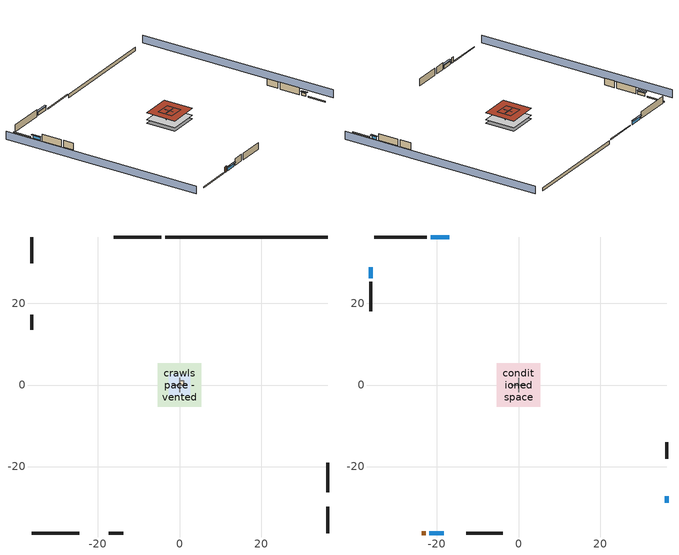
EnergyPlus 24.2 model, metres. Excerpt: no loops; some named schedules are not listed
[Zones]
central ac and furnace airloop ret air zone
 floor adiabatic (AdiabaticConst): 0,0 0,1 1,1 1,0 z0
 wall adiabatic (AdiabaticConst): 0,1 0,0 1,0 1,1 0,1 z0:1
 ceiling adiabatic (AdiabaticConst): 1,0 1,1 0,1 0,0 z1
crawlspace - vented
 floor foundation (Slab2 construction): -5.34,-5.34 -5.34,5.34 5.34,5.34 5.34,-5.34 z-0.91
 wall outside (RimJoist1 construction): -4.43,36.31 -16.1,36.31 z0.3:0.61
 wall outside (RimJoist2 construction): 36.31,-36.31 36.31,-29.82 z0.3:0.61
 wall outside (RimJoist3 construction): -36.31,-36.31 -24.63,-36.31 z0.3:0.61
 wall outside (RimJoist4 construction): -36.31,36.31 -36.31,29.82 z0.3:0.61
 wall foundation (FoundationWall1 construction): 36.31,36.31 -3.5,36.31 z-0.91:0.3
garage
 floor foundation (Slab1 construction): -2.59,-2.59 -2.59,2.59 2.59,2.59 2.59,-2.59 z0
 wall outside (Wall1 construction): 36.31,-26.33 36.31,-19.01 z0.3:2.74
 wall outside (Wall2 construction): -17.4,-36.31 -13.74,-36.31 z0.3:2.74
 wall outside (Wall9 construction): -36.31,17.22 -36.31,13.56 z0.3:2.74
 wall to conditioned space (Wall5 construction Reversed): 1.83,0 -1.83,0 z0.3:2.74
 wall to conditioned space (Wall6 construction Reversed): 0,1.83 0,-1.83 z0.3:2.74
 roof outside (Roof1 construction): -2.59,2.59 -2.59,-2.59 2.59,-2.59 2.59,2.59 z2.74
conditioned space
 floor to crawlspace - vented (Floor1 construction): -5.34,-5.34 -5.34,5.34 5.34,5.34 5.34,-5.34 z0.3
 wall outside (AdiabaticWallConstruction 1): -23.71,-36.31 -22.79,-36.31 z0.3:2.34
 wall outside (AdiabaticWallConstruction): -17.03,36.31 -21.57,36.31 z0.3:1.52; 36.31,-28.89 36.31,-27.26 z0.3:1.37; -21.86,-36.31 -18.33,-36.31 z0.3:1.49; -36.31,28.89 -36.31,26.23 z0.3:1.46
 wall outside (Wall3 construction): -22.5,36.31 -35.38,36.31 z0.3:2.74
 wall outside (Wall4 construction): 36.31,-18.09 36.31,-14.04 z0.3:2.74
 wall outside (Wall7 construction): -12.81,-36.31 -3.81,-36.31 z0.3:2.74
 wall outside (Wall8 construction): -36.31,25.3 -36.31,18.15 z0.3:2.74
 window (WindowConstruction): -17.03,36.31 -21.57,36.31 z0.3:1.52
 window (WindowConstruction 1): 36.31,-28.89 36.31,-27.26 z0.3:1.37
 window (WindowConstruction 2): -21.86,-36.31 -18.33,-36.31 z0.3:1.49
 window (WindowConstruction 3): -36.31,28.89 -36.31,26.23 z0.3:1.46
 door (Door): -23.71,-36.31 -22.79,-36.31 z0.3:2.34
 roof outside (Roof2 construction): -5.34,5.34 -5.34,-5.34 5.34,-5.34 5.34,5.34 z2.74
shading: -40.88,36.31 -40.88,-36.31 / 40.88,-36.31 40.88,36.31 z0:2.74; -21.88,36.31 -16.73,36.31 -16.73,36.92 -21.88,36.92 z1.83; 36.31,-26.95 36.31,-29.19 36.92,-29.19 36.92,-26.95 z1.68; -18.02,-36.31 -22.17,-36.31 -22.17,-36.92 -18.02,-36.92 z1.8; -36.31,25.93 -36.31,29.19 -36.92,29.19 -36.92,25.93 z1.77
[Building]
Building 1: Terrain=Suburbs
[Site:Location]
Portland Intl Arpt_OR: Latitude {deg}=45.59; Longitude {deg}=-122.6; Time Zone {hr}=-8; Elevation {m}=33; Keep Site Location Information=Yes
[Site:GroundTemperature:Shallow]
10.2558, 8.96328, 8.85977, 9.47314, 11.9355, 14.3863, 16.5111, 17.8571, 17.9714, 16.8767, 14.8061, 12.4304
[Site:WaterMainsTemperature]
Calculation Method=Schedule; Temperature Schedule=mains temperature schedule
[Material] Roughness=Rough; Thermal Absorptance=0.9
Name | Thickness {m} | Conductivity {W/m-K} | Density {kg/m3} | Specific Heat {J/kg-K} | Solar Absorptance | Visible Absorptance
brick veneer | 0.1016 | 0.793375 | 1762.2 | 795.53 | 0.5 | 0.5
concrete 4.0 in. | 0.1016 | 1.803125 | 2242.8 | 837.4 | 0.7 | 0.7
concrete 8.0 in. | 0.2032 | 1.803125 | 2242.8 | 837.4 | 0.7 | 0.7
door material | 0.04445 | 0.0612267 | 512.64 | 1214.23 | 0.7 | 0.7
floor covering | 0.0127 | 0.0433444 | 54.468 | 1339.84 | 0.6 | 0.6
floor stud and cavity | 0.1397 | 0.923637 | 92.3553 | 1139.71 | 0.7 | 0.7
furniture material conditioned space 1; furniture material garage 1 | 0.1524 | 0.115458 | 640.8 | 1214.23 | 0.6 | 0.6
gypsum board | 0.0127 | 0.160291 | 801 | 837.4 | 0.6 | 0.6
metal surfacing | 0.000508 | 50.0403 | 7801.74 | 460.57 | 0.9 | 0.9
osb sheathing 0.5 in. | 0.0127 | 0.115458 | 512.64 | 1214.23 | 0.6 | 0.6
osb sheathing 0.5 in. 1; osb sheathing 0.5 in. 2; osb sheathing 0.5 in. 3 | 0.0127 | 0.115458 | 512.64 | 1214.23 | 0.7 | 0.7
osb sheathing 0.75 in. | 0.01905 | 0.115458 | 512.64 | 1214.23 | 0.7 | 0.7
rim joist stud and cavity | 0.0508 | 0.180795 | 50.32683 | 1063.81 | 0.6 | 0.6
roof rigid ins | 0.0036958 | 0.029427 | 32.04 | 1214.23 | 0.7 | 0.7
roof rigid ins 1 | 0.103632 | 0.029427 | 32.04 | 1214.23 | 0.7 | 0.7
roof stud and cavity | 0.2032 | 0.156987 | 78.34581 | 1123.46 | 0.7 | 0.7
soil 0.5 in. | 0.0127 | 1.3848 | 1842.3 | 418.7 | 0.7 | 0.7
wall rigid ins | 0.512978 | 0.029427 | 32.04 | 1214.23 | 0.7 | 0.7
wall stud and cavity | 0.1397 | 0.447971 | 139.0536 | 1170.24 | 0.6 | 0.6
wall stud and cavity 1 | 0.1397 | 0.558292 | 139.0536 | 1170.24 | 0.7 | 0.7
wall stud and cavity 2 | 0.1397 | 0.476402 | 139.0536 | 1170.24 | 0.7 | 0.7
wall stud and cavity 3 | 0.0889 | 0.380278 | 52.3479 | 1209.89 | 0.7 | 0.7
wall stud and cavity 4 | 0.0889 | 0.391764 | 83.0341 | 1211.67 | 0.7 | 0.7
wood siding; wood siding 1 | 0.0254 | 0.102417 | 544.68 | 1172.36 | 0.7 | 0.7
[Material:NoMass]
Adiabatic: Roughness=Rough; Thermal Resistance {m2-K/W}=176.1; Thermal Absorptance=0.9; Solar Absorptance=0.7; Visible Absorptance=0.7
[WindowMaterial:SimpleGlazingSystem]
WindowMaterial: U-Factor {W/m2-K}=4.76952; Solar Heat Gain Coefficient=0.63
[Construction]
AdiabaticConst: Adiabatic
AdiabaticWallConstruction: wood siding, wall rigid ins, wall stud and cavity 3, gypsum board
AdiabaticWallConstruction 1: wood siding 1, wall rigid ins, wall stud and cavity 3, gypsum board
Door: door material
Floor1 construction: floor stud and cavity, osb sheathing 0.75 in., floor covering
FoundationWall1 construction: concrete 8.0 in.
furniture construction conditioned space 1: furniture material conditioned space 1
furniture construction garage 1: furniture material garage 1
PartitionWallConstruction: gypsum board, wall stud and cavity 4, gypsum board
RimJoist1 construction; RimJoist2 construction; RimJoist3 construction; RimJoist4 construction: brick veneer, rim joist stud and cavity
Roof1 construction: metal surfacing, roof rigid ins, osb sheathing 0.5 in.
Roof2 construction: metal surfacing, roof rigid ins 1, osb sheathing 0.75 in., roof stud and cavity, gypsum board
Slab1 construction: concrete 4.0 in.
Slab2 construction: soil 0.5 in.
Wall1 construction; Wall2 construction: brick veneer, osb sheathing 0.5 in. 1, wall stud and cavity
Wall3 construction; Wall4 construction: brick veneer, osb sheathing 0.5 in. 1, wall stud and cavity 1, gypsum board
Wall5 construction Reversed: gypsum board, wall stud and cavity 2, osb sheathing 0.5 in. 2
Wall6 construction Reversed: gypsum board, wall stud and cavity 2, osb sheathing 0.5 in. 3
Wall7 construction; Wall8 construction: brick veneer, osb sheathing 0.5 in. 3, wall stud and cavity 1, gypsum board
Wall9 construction: brick veneer, osb sheathing 0.5 in. 3, wall stud and cavity
WindowConstruction; WindowConstruction 1; WindowConstruction 2; WindowConstruction 3: WindowMaterial
[Zone] Multiplier=1
Name | Volume {m3} | Part of Total Floor Area
central ac and furnace airloop ret air zone | 1 | No
conditioned space | 278.185 | Yes
crawlspace - vented | 139.092 | Yes
garage | 65.242 | Yes
[Space]
Name | Zone | Space Type | Volume {m3}
central ac and furnace airloop ret air space | central ac and furnace airloop ret air zone | Plenum Space Type
conditioned space 1 | conditioned space |  | 278.185
crawlspace - vented 1 | crawlspace - vented |  | 139.092
garage 1 | garage |  | 65.242
[SpaceList]
Plenum Space Type: central ac and furnace airloop ret air space
[OtherEquipment] Design Level Calculation Method=EquipmentLevel
Name | Fuel Type | Zone or ZoneList or Space or SpaceList | Schedule | Design Level {W} | Fraction Latent | Fraction Radiant | Fraction Lost
central ac and furnace airloop_0 RetCondToRP; central ac and furnace airloop_0 RetSensLkToRP | None | central ac and furnace airloop ret air space | Always On Discrete | 0 | 0 | 0 | 0
central ac and furnace airloop_0 RetLatLkToRP | None | central ac and furnace airloop ret air space | Always On Discrete | 0 | 1 | 0 | 0
central ac and furnace airloop_0 SupCondToLv; central ac and furnace airloop_0 SupSensLkToCond; mech vent house fan sensible load; water heater sens | None | conditioned space 1 | Always On Discrete | 0 | 0 | 0 | 0
central ac and furnace airloop_0 SupLatLkToCond; mech vent house fan latent load; water heater lat | None | conditioned space 1 | Always On Discrete | 0 | 1 | 0 | 0
clothes dryer 1 | Electricity | conditioned space 1 | clothes_dryer | 0 | 0.015 | 0.081 | 0.85
cooking range 1 | Electricity | conditioned space 1 | cooking_range | 0 | 0.08 | 0.432 | 0.2
general water use latent | None | conditioned space 1 | general water use schedule | 99.529 | 1 | 0 | 0
general water use sensible | None | conditioned space 1 | general water use schedule | -98.09 | 0 | 0.6 | 0
water heater energy adjustment1 | Electricity | conditioned space 1 | Always On Discrete | 0.01 | 0 | 0 | 1
central ac and furnace airloop_0 RetCondToDZ; central ac and furnace airloop_0 SupCondToDZ; central ac and furnace airloop_0 SupSensLkToDZ | None | crawlspace - vented 1 | Always On Discrete | 0 | 0 | 0 | 0
central ac and furnace airloop_0 SupLatLkToDZ | None | crawlspace - vented 1 | Always On Discrete | 0 | 1 | 0 | 0
[SurfaceProperty:IncidentSolarMultiplier] Incident Solar Multiplier=1; Incident Solar Multiplier Schedule=trans schedule winter=0.85 summer=0.7
Window1; Window2; Window3; Window4
[InternalMass]
Name | Construction | Zone or ZoneList | Space or SpaceList | Surface Area {m2}
furniture mass conditioned space 1 | furniture construction conditioned space 1 | conditioned space | conditioned space 1 | 45.63397
partition wall mass | PartitionWallConstruction | conditioned space | conditioned space 1 | 114.085
furniture mass garage 1 | furniture construction garage 1 | garage | garage 1 | 2.67561
[Lights] Design Level Calculation Method=LightingLevel; Return Air Fraction=0; Fraction Radiant=0.6; Fraction Visible=0.2; Fraction Replaceable=1
Name | Zone or ZoneList or Space or SpaceList | Schedule | Lighting Level {W}
interior lighting | conditioned space 1 | lighting_interior | 178.789
garage lighting | garage 1 | lighting_garage | 7.90754
[People]
occupants: Zone or ZoneList or Space or SpaceList=conditioned space 1; Number of People Schedule=occupants; Number of People Calculation Method=People; Number of People=5; Fraction Radiant=0.314171; Sensible Heat Fraction=0.56303; Activity Level Schedule=occupants activity schedule; Carbon Dioxide Generation Rate {m3/s-W}=0; Enable ASHRAE 55 Comfort Warnings=No; Mean Radiant Temperature Calculation Type=EnclosureAveraged
[ElectricEquipment] Design Level Calculation Method=EquipmentLevel
Name | Zone or ZoneList or Space or SpaceList | Schedule | Design Level {W} | Fraction Latent | Fraction Radiant | Fraction Lost
ceiling fan | conditioned space 1 | ceiling_fan | 18.5408 | 0 | 0.558 | 0
clothes dryer | conditioned space 1 | clothes_dryer | 2459.11 | 0.015 | 0.081 | 0.85
clothes washer | conditioned space 1 | clothes_washer | 228.684 | 0.03 | 0.162 | 0.7
cooking range | conditioned space 1 | cooking_range | 687.274 | 0.08 | 0.432 | 0.2
dishwasher | conditioned space 1 | dishwasher | 223.899 | 0.3 | 0.18 | 0.4
fridge | conditioned space 1 | fridge schedule | 46.9578 | 0 | 0.6 | 0
mech vent bath fan 0 | conditioned space 1 | mech vent bath fan 0 schedule | 30 | 0 | 0 | 1
mech vent house fan | conditioned space 1 | mech vent house fan schedule | 0 | 0 | 0 | 1
mech vent house fan cfis | conditioned space 1 | mech vent house fan cfis schedule | 0 | 0 | 0 | 0
mech vent range fan 0 | conditioned space 1 | mech vent range fan 0 schedule | 30 | 0 | 0 | 1
misc plug loads | conditioned space 1 | plug_loads_other | 209.197 | 0.021 | 0.558 | 0.049
misc tv | conditioned space 1 | plug_loads_tv | 271.895 | 0 | 0.6 | 0
whole house fan | conditioned space 1 | Always On Discrete | 0 | 0 | 0 | 1
freezer | garage 1 | freezer schedule | 194.914 | 0 | 0.6 | 0
[ZoneInfiltration:DesignFlowRate] Schedule=Always On Discrete
Name | Zone or ZoneList or Space or SpaceList | Design Flow Rate Calculation Method | Design Flow Rate {m3/s} | Air Changes per Hour {1/hr} | Constant Term Coefficient | Temperature Term Coefficient | Velocity Term Coefficient | Velocity Squared Term Coefficient
infil flow; natural vent flow; whole house fan flow | conditioned space 1 | Flow/Zone | 0
crawlspace_vented 1 duct leakage imbalance infil flow | crawlspace - vented 1 | Flow/Zone | 0
infil crawlspace - vented 1 | crawlspace - vented 1 | AirChanges/Hour |  | 2.6013 | 1 | 0 | 0 | 0
[ZoneMixing] Schedule=Always On Continuous; Design Flow Rate Calculation Method=Flow/Zone; Design Flow Rate {m3/s}=0
Name | Zone or Space | Source Zone or Space
central ac and furnace airloop_0 ZoneMixDZToCond mix | conditioned space | crawlspace - vented
central ac and furnace airloop_0 ZoneMixCondToDZ mix | crawlspace - vented | conditioned space
[SurfaceProperty:ExposedFoundationPerimeter] Exposed Perimeter Calculation Method=TotalExposedPerimeter
Name | Total Exposed Perimeter {m}
Slab2 | 39.80688
Slab1 | 14.6304
[ZoneInfiltration:EffectiveLeakageArea]
infil garage 1: Zone or Space=garage 1; Schedule=Always On Discrete; Effective Air Leakage Area {cm2}=679.592; Stack Coefficient=0.000129147; Wind Coefficient=4.64657e-05
[AvailabilityManager:Scheduled]
central ac and furnace airloop Availability Manager: Schedule=Always On Discrete
[AirLoopHVAC:ReturnPlenum]
Air Loop HVAC Return Plenum 1: Zone=central ac and furnace airloop ret air zone
[WaterUse:Equipment]
dishwasher: Peak Flow Rate {m3/s}=4.31186e-06; Flow Rate Fraction Schedule=hot_water_dishwasher
[Foundation:Kiva] Wall Depth Below Slab {m}=0.2032
Name | Initial Indoor Air Temperature {C} | Wall Height Above Grade {m}
Foundation Kiva 1 | 13.4258 | 0.1016
Foundation Kiva 2 | 8.58325 | 0.3048
[Foundation:Kiva:Settings]
Soil Conductivity {W/m-K}=1.3848; Soil Density {kg/m3}=1842.3; Soil Specific Heat {J/kg-K}=418.7; Ground Solar Absorptivity=0.9; Ground Thermal Absorptivity=0.9; Ground Surface Roughness {m}=0.03; Far-Field Width {m}=40; Deep-Ground Boundary Condition=ZeroFlux; Deep-Ground Depth {m}=40; Minimum Cell Dimension {m}=0.2; Maximum Cell Growth Coefficient=3; Simulation Timestep=Timestep
[Exterior:Lights]
exterior lighting: Schedule=exterior lighting schedule; Design Level {W}=6.19068
[EnergyManagementSystem:GlobalVariable]
central_ac_and_furnace_airloop_0_DuctImbalLkExhFanEquivCond
central_ac_and_furnace_airloop_0_DuctImbalLkExhFanEquivDZ
central_ac_and_furnace_airloop_0_DuctImbalLkSupFanEquivCond
central_ac_and_furnace_airloop_0_DuctImbalLkSupFanEquivDZ
central_ac_and_furnace_airloop_0_DZ_T
central_ac_and_furnace_airloop_0_DZ_W
central_ac_and_furnace_airloop_0_RetCondToDZ
central_ac_and_furnace_airloop_0_RetCondToRP
central_ac_and_furnace_airloop_0_RetLatLkToRP
central_ac_and_furnace_airloop_0_RetSensLkToRP
central_ac_and_furnace_airloop_0_SupCondToDZ
central_ac_and_furnace_airloop_0_SupCondToLv
central_ac_and_furnace_airloop_0_SupLatLkToCond
central_ac_and_furnace_airloop_0_SupLatLkToDZ
central_ac_and_furnace_airloop_0_SupSensLkToCond
central_ac_and_furnace_airloop_0_SupSensLkToDZ
central_ac_and_furnace_airloop_0_ZoneMixCondToDZ
central_ac_and_furnace_airloop_0_ZoneMixDZToCond
central_ac_and_furnace_airloop_AH_MFR
central_ac_and_furnace_airloop_AH_Tout
central_ac_and_furnace_airloop_AH_VFR
central_ac_and_furnace_airloop_AH_Wout
central_ac_and_furnace_airloop_Fan_RTF
central_ac_and_furnace_airloop_RA_T
central_ac_and_furnace_airloop_Ra_W
infil_program_Qfan
infil_program_Qinf
natural_vent_program_Qnv
natural_vent_program_Qwhf
[EnergyManagementSystem:Sensor]
Name | Output:Variable or Output:Meter Index Key | Output:Variable or Output:Meter
airflow_gain | infil flow | Infiltration Sensible Heat Gain Energy
airflow_gain_1 | natural vent flow | Infiltration Sensible Heat Gain Energy
airflow_gain_2 | whole house fan flow | Infiltration Sensible Heat Gain Energy
airflow_loss | infil flow | Infiltration Sensible Heat Loss Energy
airflow_loss_1 | natural vent flow | Infiltration Sensible Heat Loss Energy
airflow_loss_2 | whole house fan flow | Infiltration Sensible Heat Loss Energy
central_ac_and_furnace_airloop_0_DZ_T_s | crawlspace - vented | Zone Air Temperature
central_ac_and_furnace_airloop_0_DZ_W_s | crawlspace - vented | Zone Mean Air Humidity Ratio
central_ac_and_furnace_airloop_AH_MFR_s | Node 6 | System Node Mass Flow Rate
central_ac_and_furnace_airloop_AH_Tout_s | Node 6 | System Node Temperature
central_ac_and_furnace_airloop_AH_VFR_s | Node 6 | System Node Current Density Volume Flow Rate
central_ac_and_furnace_airloop_AH_Wout_s | Node 6 | System Node Humidity Ratio
central_ac_and_furnace_airloop_RA_T_s | Node 9 | System Node Temperature
central_ac_and_furnace_airloop_Ra_W_s | Node 9 | System Node Humidity Ratio
clg_load_cond |  | Cooling:EnergyTransfer:Zone:CONDITIONED SPACE
clg_load_duct |  | Cooling:EnergyTransfer:Zone:CENTRAL AC AND FURNACE AIRLOOP RET AIR ZONE
clg_sp_s; clg_sp_s_1 | cooling setpoint | Schedule Value
clothes_dryer_exhaust_0_sch_s | clothes_dryer | Schedule Value
cool_season | cooling season schedule | Schedule Value
ducts_conv | central ac and furnace airloop_0 RetCondToRP | Other Equipment Convective Heating Energy
ducts_conv_1 | central ac and furnace airloop_0 RetLatLkToRP | Other Equipment Convective Heating Energy
ducts_conv_2 | central ac and furnace airloop_0 RetSensLkToRP | Other Equipment Convective Heating Energy
ducts_conv_3 | central ac and furnace airloop_0 SupCondToLv | Other Equipment Convective Heating Energy
ducts_conv_4 | central ac and furnace airloop_0 SupLatLkToCond | Other Equipment Convective Heating Energy
ducts_conv_5 | central ac and furnace airloop_0 SupSensLkToCond | Other Equipment Convective Heating Energy
ducts_rad | central ac and furnace airloop_0 RetCondToRP | Other Equipment Radiant Heating Energy
ducts_rad_1 | central ac and furnace airloop_0 RetLatLkToRP | Other Equipment Radiant Heating Energy
ducts_rad_2 | central ac and furnace airloop_0 RetSensLkToRP | Other Equipment Radiant Heating Energy
ducts_rad_3 | central ac and furnace airloop_0 SupCondToLv | Other Equipment Radiant Heating Energy
ducts_rad_4 | central ac and furnace airloop_0 SupLatLkToCond | Other Equipment Radiant Heating Energy
ducts_rad_5 | central ac and furnace airloop_0 SupSensLkToCond | Other Equipment Radiant Heating Energy
htg_load_cond |  | Heating:EnergyTransfer:Zone:CONDITIONED SPACE
htg_load_duct |  | Heating:EnergyTransfer:Zone:CENTRAL AC AND FURNACE AIRLOOP RET AIR ZONE
htg_sp_s; htg_sp_s_1 | heating setpoint | Schedule Value
ig_ee_conv | ceiling fan | Electric Equipment Convective Heating Energy
ig_ee_conv_1 | clothes dryer | Electric Equipment Convective Heating Energy
ig_ee_conv_3 | cooking range | Electric Equipment Convective Heating Energy
ig_ee_conv_4 | dishwasher | Electric Equipment Convective Heating Energy
ig_ee_conv_5 | fridge | Electric Equipment Convective Heating Energy
ig_ee_conv_6 | misc plug loads | Electric Equipment Convective Heating Energy
ig_ee_conv_7 | misc tv | Electric Equipment Convective Heating Energy
ig_ee_conv_8 | whole house fan | Electric Equipment Convective Heating Energy
ig_ee_rad | ceiling fan | Electric Equipment Radiant Heating Energy
ig_ee_rad_1 | clothes dryer | Electric Equipment Radiant Heating Energy
ig_ee_rad_3 | cooking range | Electric Equipment Radiant Heating Energy
ig_ee_rad_4 | dishwasher | Electric Equipment Radiant Heating Energy
ig_ee_rad_5 | fridge | Electric Equipment Radiant Heating Energy
ig_ee_rad_6 | misc plug loads | Electric Equipment Radiant Heating Energy
ig_ee_rad_7 | misc tv | Electric Equipment Radiant Heating Energy
ig_ee_rad_8 | whole house fan | Electric Equipment Radiant Heating Energy
ig_lgt_conv | interior lighting | Lights Convective Heating Energy
ig_lgt_rad | interior lighting | Lights Radiant Heating Energy
ig_lgt_vis | interior lighting | Lights Visible Radiation Heating Energy
ig_oe_conv | clothes dryer 1 | Other Equipment Convective Heating Energy
ig_oe_conv_1 | cooking range 1 | Other Equipment Convective Heating Energy
ig_oe_conv_2 | general water use latent | Other Equipment Convective Heating Energy
ig_oe_conv_3 | general water use sensible | Other Equipment Convective Heating Energy
ig_oe_conv_4 | water heater energy adjustment1 | Other Equipment Convective Heating Energy
ig_oe_conv_5 | water heater lat | Other Equipment Convective Heating Energy
ig_oe_conv_6 | water heater sens | Other Equipment Convective Heating Energy
ig_oe_rad | clothes dryer 1 | Other Equipment Radiant Heating Energy
ig_oe_rad_1 | cooking range 1 | Other Equipment Radiant Heating Energy
ig_oe_rad_2 | general water use latent | Other Equipment Radiant Heating Energy
ig_oe_rad_3 | general water use sensible | Other Equipment Radiant Heating Energy
ig_oe_rad_4 | water heater energy adjustment1 | Other Equipment Radiant Heating Energy
ig_oe_rad_5 | water heater lat | Other Equipment Radiant Heating Energy
ig_oe_rad_6 | water heater sens | Other Equipment Radiant Heating Energy
ig_ppl_conv | occupants | People Convective Heating Energy
ig_ppl_rad | occupants | People Radiant Heating Energy
im_conv | furniture mass conditioned space 1 | Surface Inside Face Convection Heat Gain Energy
im_conv_1 | partition wall mass | Surface Inside Face Convection Heat Gain Energy
im_ig | furniture mass conditioned space 1 | Surface Inside Face Internal Gains Radiation Heat Gain Energy
im_ig_1 | partition wall mass | Surface Inside Face Internal Gains Radiation Heat Gain Energy
im_lgt | furniture mass conditioned space 1 | Surface Inside Face Lights Radiation Heat Gain Energy
im_lgt_1 | partition wall mass | Surface Inside Face Lights Radiation Heat Gain Energy
im_sol | furniture mass conditioned space 1 | Surface Inside Face Solar Radiation Heat Gain Energy
im_sol_1 | partition wall mass | Surface Inside Face Solar Radiation Heat Gain Energy
im_surf | furniture mass conditioned space 1 | Surface Inside Face Net Surface Thermal Radiation Heat Gain Energy
im_surf_1 | partition wall mass | Surface Inside Face Net Surface Thermal Radiation Heat Gain Energy
mech_vent_bath_fan_0_sch_s | mech vent bath fan 0 schedule | Schedule Value
mech_vent_range_fan_0_sch_s | mech vent range fan 0 schedule | Schedule Value
mv_conv | mech vent bath fan 0 | Electric Equipment Convective Heating Energy
mv_conv_1 | mech vent house fan | Electric Equipment Convective Heating Energy
mv_conv_2 | mech vent house fan cfis | Electric Equipment Convective Heating Energy
mv_conv_3 | mech vent range fan 0 | Electric Equipment Convective Heating Energy
mv_conv_4 | mech vent house fan latent load | Other Equipment Convective Heating Energy
mv_conv_5 | mech vent house fan sensible load | Other Equipment Convective Heating Energy
mv_rad | mech vent bath fan 0 | Electric Equipment Radiant Heating Energy
mv_rad_1 | mech vent house fan | Electric Equipment Radiant Heating Energy
mv_rad_2 | mech vent house fan cfis | Electric Equipment Radiant Heating Energy
mv_rad_3 | mech vent range fan 0 | Electric Equipment Radiant Heating Energy
mv_rad_4 | mech vent house fan latent load | Other Equipment Radiant Heating Energy
mv_rad_5 | mech vent house fan sensible load | Other Equipment Radiant Heating Energy
natural_vent_s | natural vent schedule | Schedule Value
out_pb_s |  | Site Outdoor Air Barometric Pressure
out_wt_s |  | Site Outdoor Air Humidity Ratio
site_vw_s |  | Site Wind Speed
ss_back_out | Window1 | Surface Window Shortwave from Zone Back Out Window Heat Transfer Rate
ss_back_out_1 | Window2 | Surface Window Shortwave from Zone Back Out Window Heat Transfer Rate
ss_back_out_2 | Window3 | Surface Window Shortwave from Zone Back Out Window Heat Transfer Rate
ss_back_out_3 | Window4 | Surface Window Shortwave from Zone Back Out Window Heat Transfer Rate
ss_conv | Door1 | Surface Inside Face Convection Heat Gain Energy
ss_conv_1 | Window1 | Surface Inside Face Convection Heat Gain Energy
ss_conv_2 | Window2 | Surface Inside Face Convection Heat Gain Energy
ss_conv_3 | Window3 | Surface Inside Face Convection Heat Gain Energy
ss_conv_4 | Window4 | Surface Inside Face Convection Heat Gain Energy
ss_ig | Door1 | Surface Inside Face Internal Gains Radiation Heat Gain Energy
ss_ig_1 | Window1 | Surface Inside Face Internal Gains Radiation Heat Gain Energy
ss_ig_2 | Window2 | Surface Inside Face Internal Gains Radiation Heat Gain Energy
ss_ig_3 | Window3 | Surface Inside Face Internal Gains Radiation Heat Gain Energy
ss_ig_4 | Window4 | Surface Inside Face Internal Gains Radiation Heat Gain Energy
ss_lgt | Door1 | Surface Inside Face Lights Radiation Heat Gain Energy
ss_sol | Door1 | Surface Inside Face Solar Radiation Heat Gain Energy
ss_surf | Door1 | Surface Inside Face Net Surface Thermal Radiation Heat Gain Energy
ss_surf_1 | Window1 | Surface Inside Face Net Surface Thermal Radiation Heat Gain Energy
ss_surf_2 | Window2 | Surface Inside Face Net Surface Thermal Radiation Heat Gain Energy
ss_surf_3 | Window3 | Surface Inside Face Net Surface Thermal Radiation Heat Gain Energy
ss_surf_4 | Window4 | Surface Inside Face Net Surface Thermal Radiation Heat Gain Energy
